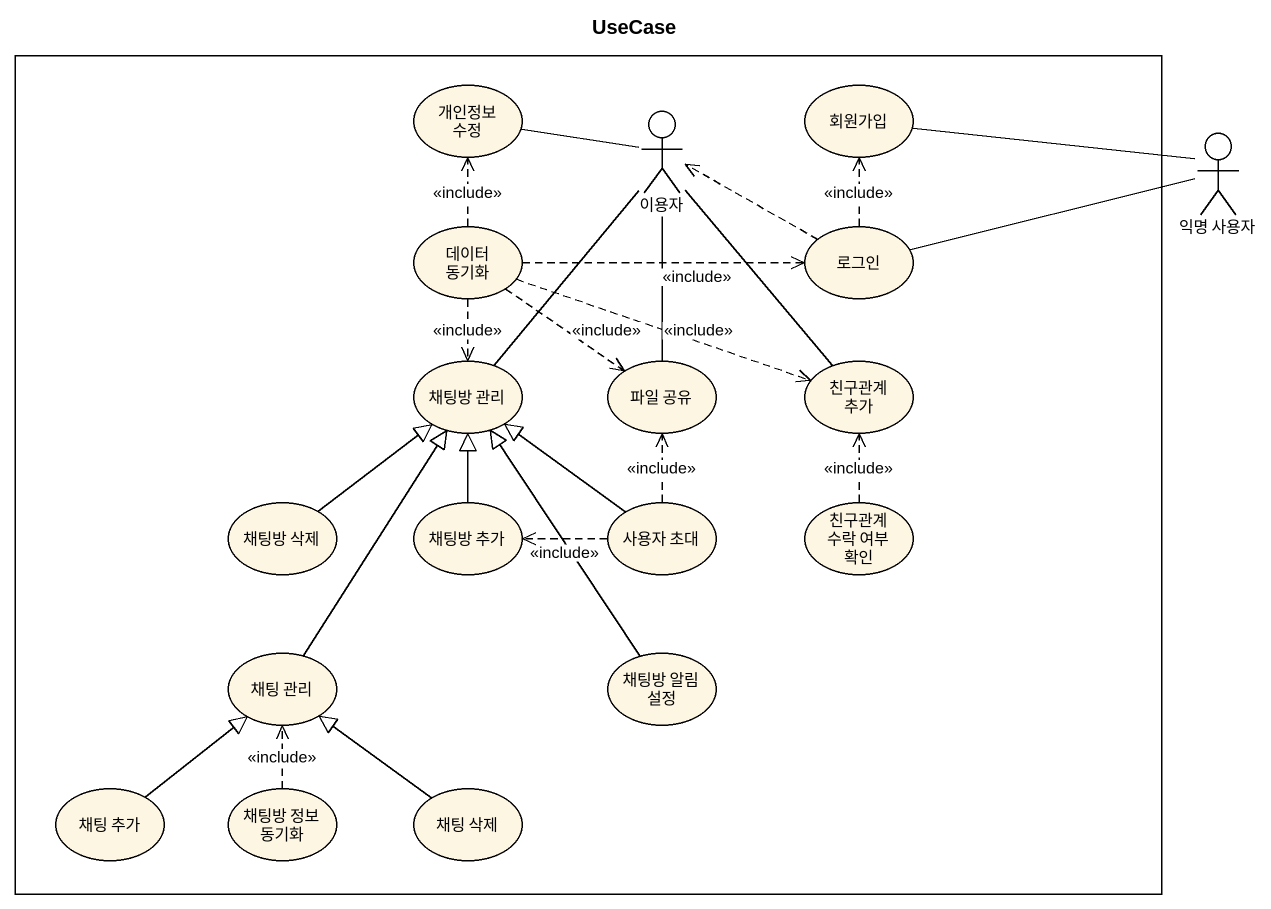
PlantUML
@startuml
title UseCase
rectangle " " as rectangle1 {
  usecase "개인정보 수정" as 개인정보_수정
  actor 이용자
  usecase 회원가입
  usecase "데이터 동기화" as 데이터_동기화
  usecase 로그인
  usecase "채팅방 관리" as 채팅방_관리
  usecase "파일 공유" as 파일_공유
  usecase "친구관계 추가" as 친구관계_추가
  usecase "채팅방 삭제" as 채팅방_삭제
  usecase "채팅방 추가" as 채팅방_추가
  usecase "사용자 초대" as 사용자_초대
  usecase "친구관계 수락 여부 확인" as 친구관계_수락_여부_확인
  usecase "채팅 관리" as 채팅_관리
  usecase "채팅방 알림 설정" as 채팅방_알림_설정
  usecase "채팅 추가" as 채팅_추가
  usecase "채팅방 정보 동기화" as 채팅방_정보_동기화
  usecase "채팅 삭제" as 채팅_삭제
}
actor "익명 사용자" as 익명_사용자
이용자 -left- 개인정보_수정
이용자 -- 채팅방_관리
이용자 -- 파일_공유
이용자 -- 친구관계_추가
익명_사용자 -left- 회원가입
익명_사용자 -left- 로그인
데이터_동기화 .up.> 개인정보_수정 : <<include>>
데이터_동기화 .right.> 로그인 : <<include>>
데이터_동기화 ..> 채팅방_관리 : <<include>>
데이터_동기화 ..> 파일_공유 : <<include>>
데이터_동기화 .right.> 친구관계_추가 : <<include>>
로그인 .left.> 이용자
로그인 .up.> 회원가입 : <<include>>
채팅방_삭제 -up-|> 채팅방_관리
채팅방_추가 -up-|> 채팅방_관리
사용자_초대 -up-|> 채팅방_관리
사용자_초대 .up.> 파일_공유 : <<include>>
사용자_초대 .left.> 채팅방_추가 : <<include>>
친구관계_수락_여부_확인 .up.> 친구관계_추가 : <<include>>
채팅_관리 -up-|> 채팅방_관리
채팅방_알림_설정 -up-|> 채팅방_관리
채팅_추가 -up-|> 채팅_관리
채팅방_정보_동기화 .up.> 채팅_관리 : <<include>>
채팅_삭제 -up-|> 채팅_관리
@enduml
